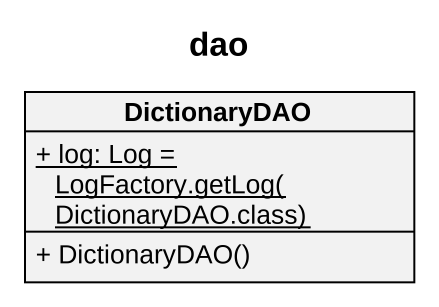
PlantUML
@startuml
title dao
hide circle
hide empty members
skinparam classAttributeIconSize 0
class DictionaryDAO {
  {static} {field} + log: Log = LogFactory.getLog(DictionaryDAO.class)
  + DictionaryDAO()
}
@enduml
